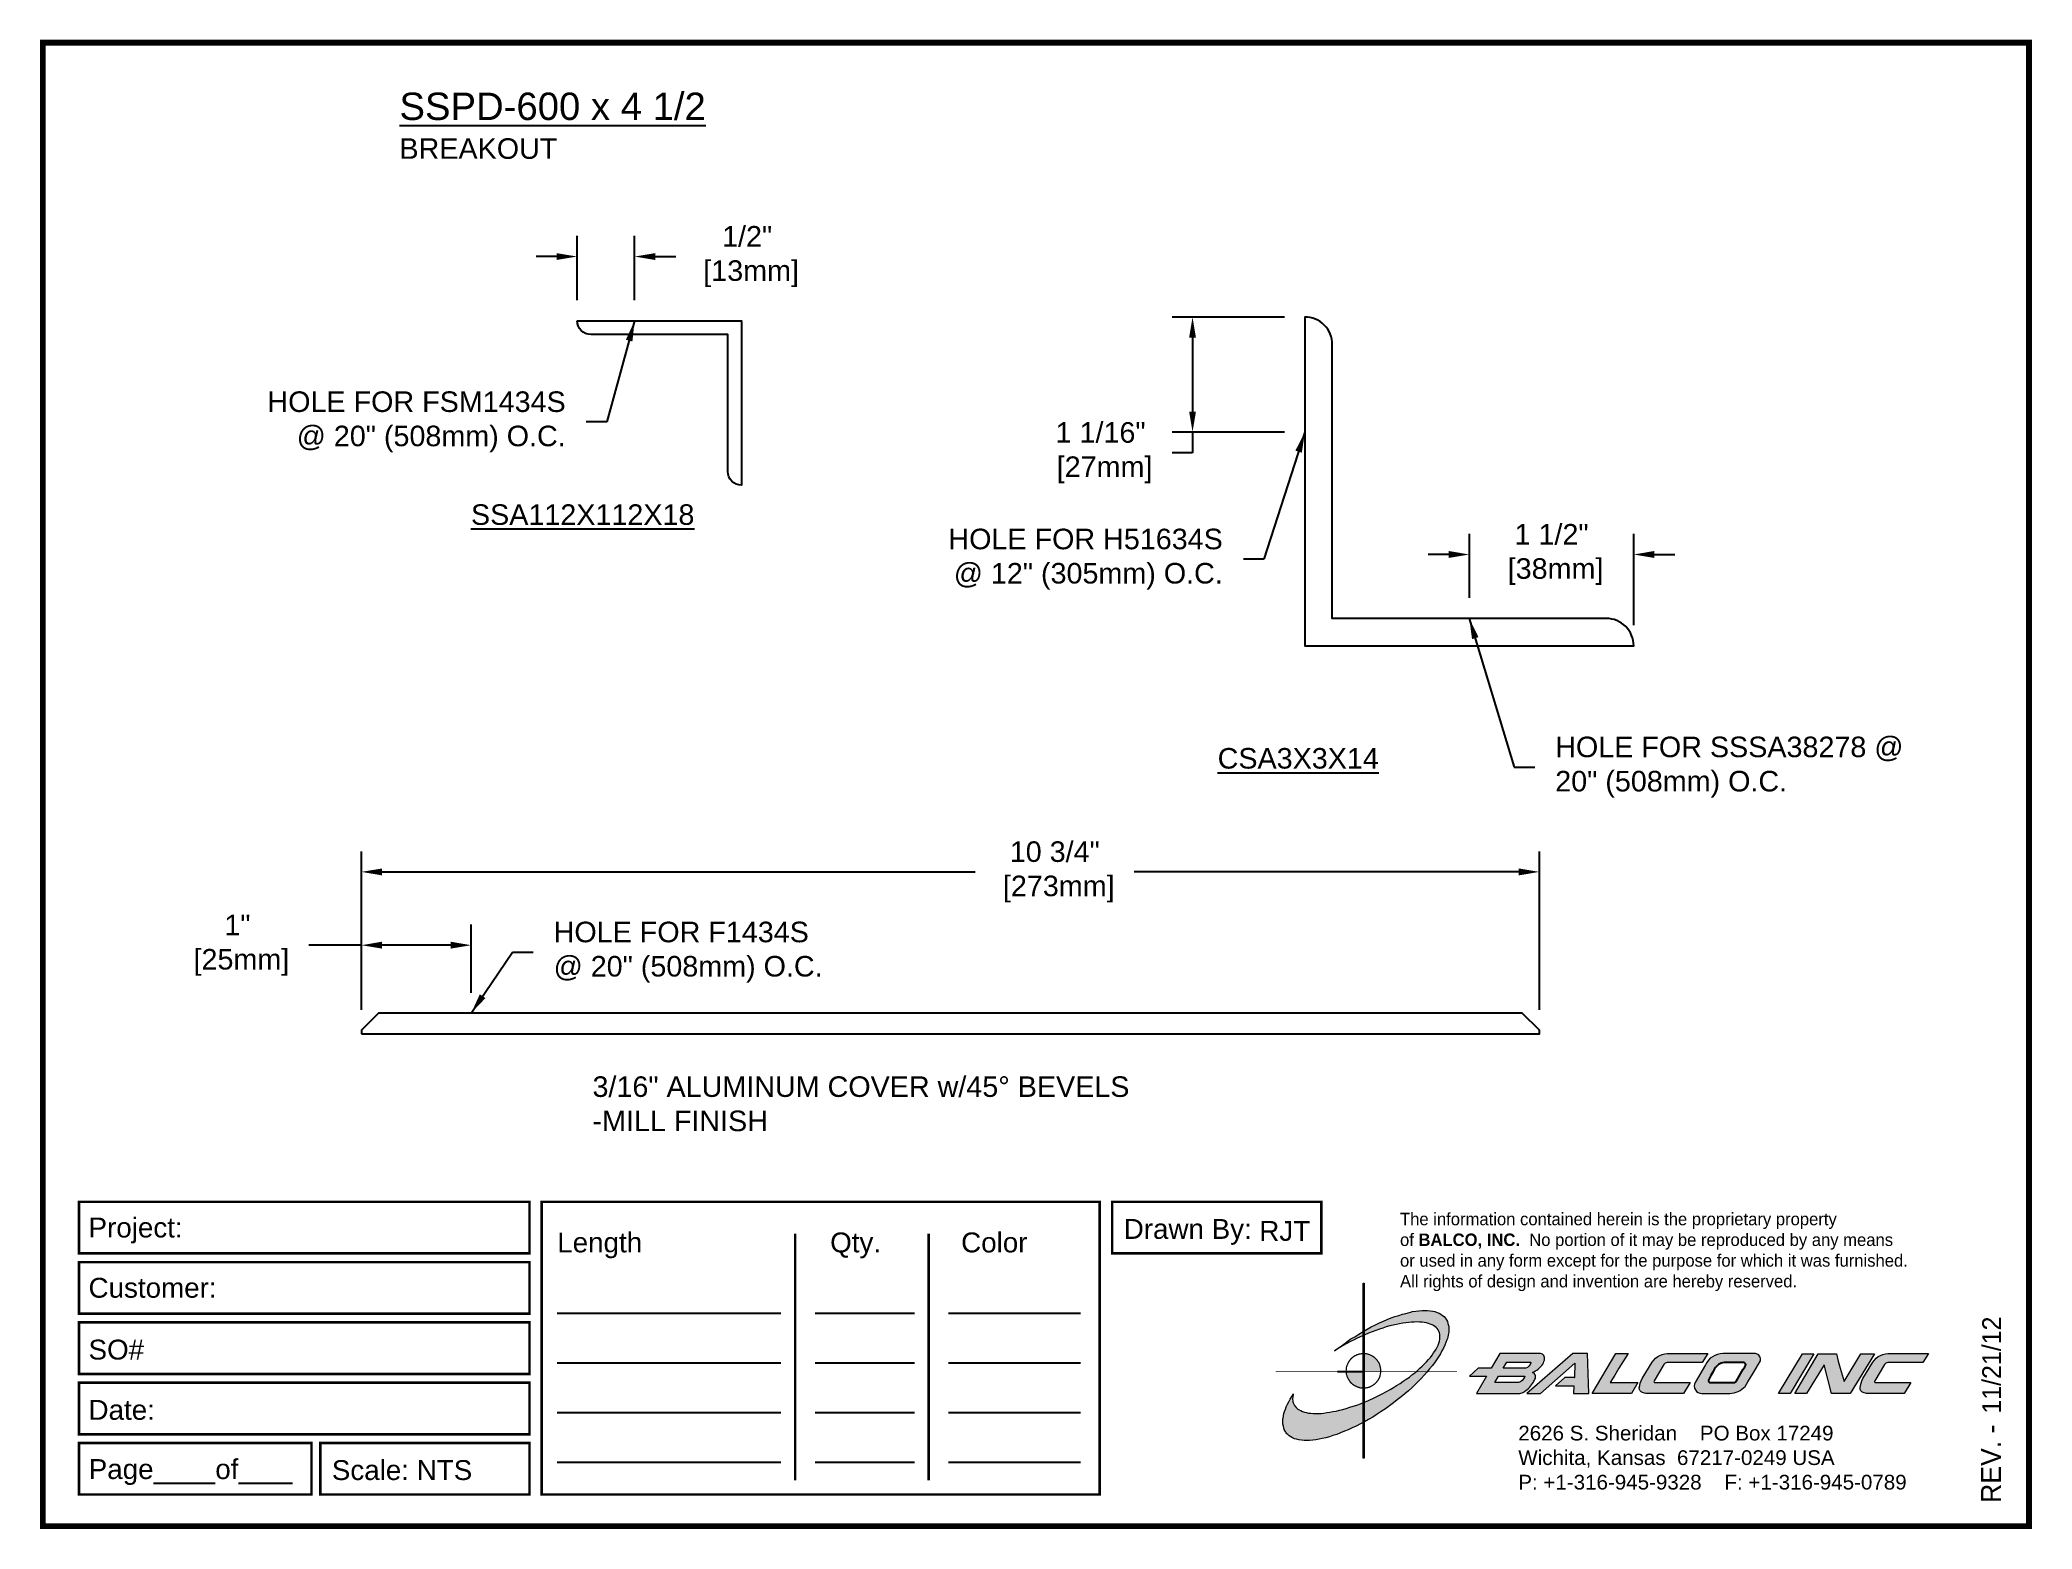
# Paper-space layout 'Breakout' of a CAD drawing. Header units: inches. Extents: x 0 to 10, y 0 to 7.5.
# The model-space entities are those that its viewports show. They can reach past a viewport. Long polylines and large blocks are cut down to what shows.
import ezdxf

# ---------------------------------------------------------------- set-up
doc = ezdxf.new("R2010")
doc.units = ezdxf.units.IN
doc.header["$MEASUREMENT"] = 0
for name, color, linetype in [('Border', 7, 'Continuous'), ('Dimensions', 3, 'Continuous'), ('Metals', 7, 'Continuous'), ('Text', 2, 'Continuous')]:
    doc.layers.add(name, color=color, linetype=linetype)
doc.styles.add('ARIAL', font='arial.ttf')
doc.styles.add('Copyright', font='ERASDEMI.TTF')
doc.dimstyles.new('Arial', dxfattribs={"dimscale": 1.5, "dimtxt": 0.125, "dimasz": 0.125, "dimexe": 0.125, "dimexo": 0.125, "dimgap": 0.125, "dimtad": 0, "dimtih": 1, "dimtoh": 1, "dimdec": 4, "dimzin": 0, "dimdsep": 46, "dimlunit": 4, "dimtxsty": 'ARIAL', "dimcen": 0.125, "dimadec": 0, "dimazin": 0, "dimtfac": 1, "dimtdec": 4, "dimtofl": 0, "dimtmove": 0, "dimatfit": 3, "dimfxl": 0, "dimfrac": 2, "dimtolj": 1, "dimtzin": 0, "dimarcsym": 0})

# ---------------------------------------------------------------- blocks, each defined once
blk = doc.blocks.new('ACADlogo')
h = blk.add_hatch(color=256)
h.paths.add_polyline_path([(-3.346, 1.223), (-3.351, 1.223), (-3.351, 0.979), (-3.346, 0.982)])
h.paths.add_polyline_path([(-3.346, 0.961), (-3.351, 0.959), (-3.351, 0.868), (-3.346, 0.868)])
h.paths.add_polyline_path([(-3.346, 0.777), (-3.351, 0.777), (-3.351, 0.699), (-3.351, 0.695), (-3.35, 0.695), (-3.346, 0.695)])
h.paths.add_polyline_path([(-3.346, 0.864), (-3.346, 0.868), (-3.35, 0.868), (-3.351, 0.868), (-3.351, 0.777), (-3.346, 0.777), (-3.346, 0.778), (-3.348, 0.778)])
h.paths.add_polyline_path([(-3.346, 0.524), (-3.351, 0.521), (-3.351, 0.342), (-3.346, 0.342)])
h.paths.add_polyline_path([(-3.346, 0.695), (-3.351, 0.695), (-3.351, 0.621), (-3.346, 0.623)])
h.paths.add_polyline_path([(-3.346, 0.623), (-3.351, 0.621), (-3.351, 0.521), (-3.346, 0.524)])
h.paths.add_polyline_path([(-3.346, 0.982), (-3.351, 0.979), (-3.351, 0.959), (-3.346, 0.961)])
h = blk.add_hatch(color=175)
h.paths.add_polyline_path([(-3.518, 0.573), (-3.534, 0.571), (-3.548, 0.569), (-3.562, 0.567), (-3.576, 0.567), (-3.589, 0.566), (-3.602, 0.567), (-3.614, 0.568), (-3.625, 0.569), (-3.636, 0.572), (-3.646, 0.574), (-3.656, 0.577), (-3.664, 0.581), (-3.673, 0.585), (-3.679, 0.589), (-3.685, 0.595), (-3.688, 0.598), (-3.691, 0.6), (-3.695, 0.607), (-3.699, 0.614), (-3.703, 0.621), (-3.704, 0.626), (-3.705, 0.631), (-3.706, 0.637), (-3.706, 0.642), (-3.705, 0.648), (-3.705, 0.653), (-3.703, 0.659), (-3.702, 0.665), (-3.71, 0.652), (-3.717, 0.639), (-3.725, 0.626), (-3.731, 0.613), (-3.737, 0.601), (-3.741, 0.589), (-3.746, 0.577), (-3.749, 0.566), (-3.751, 0.555), (-3.753, 0.544), (-3.754, 0.538), (-3.754, 0.533), (-3.755, 0.523), (-3.754, 0.513), (-3.753, 0.508), (-3.752, 0.503), (-3.75, 0.494), (-3.748, 0.486), (-3.743, 0.477), (-3.74, 0.473), (-3.738, 0.469), (-3.734, 0.465), (-3.73, 0.461), (-3.723, 0.455), (-3.715, 0.449), (-3.706, 0.445), (-3.695, 0.44), (-3.685, 0.437), (-3.674, 0.434), (-3.661, 0.432), (-3.648, 0.431), (-3.634, 0.431), (-3.62, 0.431), (-3.604, 0.433), (-3.588, 0.435), (-3.572, 0.438), (-3.556, 0.441), (-3.538, 0.445), (-3.52, 0.449), (-3.503, 0.456), (-3.483, 0.461), (-3.464, 0.469), (-3.445, 0.477), (-3.426, 0.485), (-3.406, 0.494), (-3.385, 0.503), (-3.364, 0.514), (-3.351, 0.521), (-3.351, 0.621), (-3.364, 0.616), (-3.382, 0.609), (-3.4, 0.603), (-3.418, 0.598), (-3.436, 0.592), (-3.453, 0.587), (-3.47, 0.583), (-3.486, 0.579), (-3.503, 0.576)])
h.paths.add_polyline_path([(-3.215, 0.687), (-3.251, 0.667), (-3.289, 0.649), (-3.327, 0.631), (-3.345, 0.623), (-3.346, 0.623), (-3.346, 0.524), (-3.343, 0.525), (-3.323, 0.537), (-3.302, 0.549), (-3.28, 0.563), (-3.259, 0.577), (-3.238, 0.59), (-3.218, 0.605), (-3.198, 0.62), (-3.179, 0.635), (-3.16, 0.65), (-3.141, 0.665), (-3.123, 0.681), (-3.106, 0.696), (-3.089, 0.712), (-3.074, 0.727), (-3.058, 0.743), (-3.043, 0.759), (-3.03, 0.775), (-3.028, 0.777), (-3.085, 0.777), (-3.091, 0.772), (-3.105, 0.761), (-3.118, 0.75), (-3.134, 0.739), (-3.149, 0.729), (-3.165, 0.718), (-3.182, 0.707), (-3.198, 0.697)])
h.paths.add_polyline_path([(-2.921, 1.009), (-2.922, 1.015), (-2.924, 1.02), (-2.926, 1.029), (-2.931, 1.038), (-2.934, 1.043), (-2.936, 1.047), (-2.94, 1.05), (-2.943, 1.054), (-2.951, 1.06), (-2.959, 1.066), (-2.968, 1.071), (-2.978, 1.075), (-2.989, 1.079), (-3, 1.081), (-3.013, 1.083), (-3.026, 1.084), (-3.04, 1.084), (-3.054, 1.084), (-3.07, 1.083), (-3.085, 1.081), (-3.102, 1.079), (-3.118, 1.075), (-3.136, 1.07), (-3.153, 1.066), (-3.171, 1.06), (-3.191, 1.054), (-3.21, 1.047), (-3.229, 1.039), (-3.248, 1.031), (-3.268, 1.022), (-3.289, 1.012), (-3.31, 1.002), (-3.33, 0.991), (-3.346, 0.982), (-3.346, 0.961), (-3.342, 0.962), (-3.323, 0.971), (-3.305, 0.978), (-3.287, 0.984), (-3.268, 0.991), (-3.251, 0.996), (-3.234, 1.002), (-3.216, 1.007), (-3.199, 1.011), (-3.182, 1.015), (-3.167, 1.018), (-3.15, 1.021), (-3.136, 1.023), (-3.121, 1.025), (-3.107, 1.026), (-3.093, 1.026), (-3.079, 1.027), (-3.067, 1.026), (-3.054, 1.026), (-3.043, 1.025), (-3.032, 1.022), (-3.022, 1.02), (-3.013, 1.016), (-3.004, 1.013), (-2.997, 1.009), (-2.989, 1.005), (-2.983, 0.999), (-2.98, 0.996), (-2.978, 0.994), (-2.973, 0.987), (-2.969, 0.981), (-2.967, 0.973), (-2.965, 0.965), (-2.964, 0.957), (-2.964, 0.949), (-2.964, 0.944), (-2.965, 0.94), (-2.967, 0.93), (-2.969, 0.921), (-2.973, 0.911), (-2.978, 0.901), (-2.983, 0.891), (-2.989, 0.881), (-2.996, 0.871), (-3.004, 0.86), (-3.012, 0.849), (-3.021, 0.838), (-3.032, 0.827), (-3.042, 0.816), (-3.053, 0.805), (-3.065, 0.794), (-3.077, 0.783), (-3.085, 0.777), (-3.028, 0.777), (-3.016, 0.791), (-3.004, 0.806), (-2.992, 0.822), (-2.981, 0.837), (-2.971, 0.852), (-2.962, 0.866), (-2.954, 0.882), (-2.946, 0.896), (-2.939, 0.91), (-2.934, 0.924), (-2.929, 0.938), (-2.926, 0.944), (-2.925, 0.951), (-2.922, 0.963), (-2.92, 0.975), (-2.92, 0.982), (-2.919, 0.987), (-2.92, 0.999), (-2.92, 1.005)])
h.paths.add_polyline_path([(-3.372, 0.966), (-3.393, 0.953), (-3.415, 0.94), (-3.435, 0.925), (-3.455, 0.911), (-3.475, 0.897), (-3.494, 0.882), (-3.468, 0.898), (-3.439, 0.915), (-3.41, 0.93), (-3.396, 0.938), (-3.38, 0.945), (-3.351, 0.959), (-3.351, 0.979)])
h = blk.add_hatch(color=256)
h.paths.add_polyline_path([(-3.268, 0.814), (-3.27, 0.819), (-3.273, 0.824), (-3.276, 0.828), (-3.279, 0.833), (-3.282, 0.837), (-3.286, 0.841), (-3.29, 0.845), (-3.294, 0.849), (-3.298, 0.852), (-3.303, 0.855), (-3.308, 0.858), (-3.313, 0.86), (-3.318, 0.863), (-3.323, 0.864), (-3.328, 0.866), (-3.334, 0.867), (-3.339, 0.868), (-3.345, 0.868), (-3.346, 0.868), (-3.346, 0.777), (-3.335, 0.777), (-3.262, 0.777), (-3.262, 0.781), (-3.262, 0.787), (-3.263, 0.792), (-3.264, 0.798), (-3.265, 0.803), (-3.266, 0.808)])
h.paths.add_polyline_path([(-3.351, 0.777), (-3.436, 0.777), (-3.435, 0.773), (-3.435, 0.768), (-3.434, 0.762), (-3.432, 0.757), (-3.431, 0.752), (-3.428, 0.747), (-3.426, 0.742), (-3.423, 0.737), (-3.42, 0.732), (-3.417, 0.728), (-3.414, 0.723), (-3.41, 0.719), (-3.406, 0.716), (-3.401, 0.712), (-3.397, 0.709), (-3.392, 0.706), (-3.387, 0.704), (-3.382, 0.701), (-3.377, 0.699), (-3.372, 0.698), (-3.367, 0.696), (-3.361, 0.695), (-3.356, 0.695), (-3.351, 0.695)])
h.paths.add_polyline_path([(-3.346, 0.868), (-3.35, 0.868), (-3.351, 0.868), (-3.351, 0.777), (-3.346, 0.777)])
h = blk.add_hatch(color=256)
h.paths.add_polyline_path([(-2.438, 0.844, 0.412988), (-2.461, 0.869), (-2.663, 0.869), (-2.707, 0.794), (-2.771, 0.794), (-2.815, 0.755), (-2.73, 0.755), (-2.781, 0.668), (-2.563, 0.668, 0.107996), (-2.538, 0.677, 0.108939), (-2.494, 0.724, 0.080345), (-2.483, 0.745, 0.419497), (-2.499, 0.773, 0.149928), (-2.447, 0.815, 0.134283)])
h.paths.add_polyline_path([(-2.507, 0.821, -0.209012), (-2.532, 0.794), (-2.538, 0.794), (-2.646, 0.794), (-2.627, 0.825), (-2.51, 0.825, -0.56619)], flags=16)
h.paths.add_polyline_path([(-2.538, 0.75, -0.241309), (-2.569, 0.722), (-2.688, 0.722), (-2.669, 0.755), (-2.541, 0.755, -0.56619)], flags=16)
for points in [[(-2.285, 0.819), (-2.287, 0.748), (-2.335, 0.748), (-2.383, 0.705), (-2.29, 0.705), (-2.292, 0.668), (-2.215, 0.668), (-2.221, 0.869), (-2.295, 0.869), (-2.527, 0.668), (-2.458, 0.668)], [(-2.018, 0.869), (-2.079, 0.869), (-2.198, 0.668), (-2, 0.668), (-1.968, 0.722), (-2.107, 0.722), (-2.085, 0.759), (-2.064, 0.794)], [(-1.617, 0.869), (-1.807, 0.869, 0.270182), (-1.896, 0.825), (-1.946, 0.742, 0.109019), (-1.961, 0.695, 0.340665), (-1.945, 0.672, 0.129907), (-1.923, 0.668), (-1.738, 0.668), (-1.706, 0.722), (-1.878, 0.722), (-1.882, 0.722, -0.601242), (-1.887, 0.731), (-1.838, 0.813, -0.253048), (-1.821, 0.823), (-1.645, 0.823)], [(-1.083, 0.867), (-1.14, 0.867), (-1.261, 0.667), (-1.26, 0.667), (-1.202, 0.667)], [(-0.96, 0.83), (-0.969, 0.867), (-1.061, 0.867), (-1.179, 0.667), (-1.12, 0.667), (-1.031, 0.812), (-0.995, 0.667), (-0.9, 0.667), (-0.778, 0.867), (-0.846, 0.867), (-0.931, 0.727), (-0.951, 0.795)], [(-0.507, 0.869), (-0.697, 0.869, 0.270182), (-0.786, 0.825), (-0.836, 0.742, 0.109019), (-0.85, 0.695, 0.340665), (-0.835, 0.672, 0.129907), (-0.812, 0.668), (-0.628, 0.668), (-0.595, 0.722), (-0.768, 0.722), (-0.772, 0.722, -0.601242), (-0.777, 0.731), (-0.728, 0.813, -0.253048), (-0.71, 0.823), (-0.534, 0.823)], [(-3.346, 0.623), (-3.351, 0.621), (-3.351, 0.521), (-3.346, 0.524)]]:
    blk.add_hatch(color=256).paths.add_polyline_path(points)
h = blk.add_hatch(color=256)
h.paths.add_polyline_path([(-1.377, 0.868), (-1.383, 0.868), (-1.383, 0.868), (-1.44, 0.868), (-1.492, 0.868), (-1.541, 0.868, 0.297712), (-1.628, 0.811), (-1.68, 0.723, 0.585116), (-1.646, 0.668), (-1.506, 0.668, 0.210586), (-1.429, 0.703), (-1.415, 0.726), (-1.389, 0.769), (-1.352, 0.831, 0.4352)])
h.paths.add_polyline_path([(-1.437, 0.823, -0.603783), (-1.428, 0.805), (-1.431, 0.801), (-1.434, 0.796), (-1.438, 0.789), (-1.474, 0.728, -0.229001), (-1.489, 0.722), (-1.494, 0.722), (-1.501, 0.722), (-1.597, 0.722), (-1.604, 0.722, -0.492401), (-1.613, 0.734), (-1.601, 0.757), (-1.591, 0.775), (-1.582, 0.791, -0.238368), (-1.535, 0.823)], flags=16)
for q in [(-3.48, 0.777), (-3.351, 0.642)]:
    blk.add_line((-3.351, 0.777), q)
at = {"color": 7, "lineweight": 0}
for points in [[(-3.351, 1.223), (-3.346, 1.223), (-3.346, 0.342), (-3.351, 0.342), (-3.351, 1.223)], [(-2.292, 0.668), (-2.215, 0.668), (-2.221, 0.869), (-2.295, 0.869), (-2.527, 0.668), (-2.458, 0.668), (-2.285, 0.819), (-2.287, 0.748), (-2.286, 0.748), (-2.335, 0.748), (-2.383, 0.705), (-2.29, 0.705), (-2.292, 0.668), (-2.292, 0.668)], [(-2.198, 0.668), (-2.079, 0.869), (-2.018, 0.869), (-2.064, 0.794), (-2.085, 0.759), (-2.107, 0.722), (-1.968, 0.722), (-2, 0.668), (-2.198, 0.668), (-2.198, 0.668)], [(-1.383, 0.868), (-1.383, 0.868)], [(-1.261, 0.667), (-1.14, 0.867), (-1.083, 0.867), (-1.202, 0.667), (-1.26, 0.667), (-1.261, 0.667), (-1.261, 0.667)], [(-0.9, 0.667), (-0.995, 0.667), (-1.031, 0.812), (-1.12, 0.667), (-1.179, 0.667), (-1.061, 0.867), (-0.969, 0.867), (-0.96, 0.83), (-0.951, 0.795), (-0.931, 0.727), (-0.846, 0.867), (-0.778, 0.867), (-0.9, 0.667), (-0.9, 0.667)]]:
    blk.add_lwpolyline(points, dxfattribs=at)
at = {"color": 175, "lineweight": 0}
blk.add_lwpolyline([(-2.926, 1.029), (-2.924, 1.02), (-2.922, 1.015), (-2.921, 1.009), (-2.92, 1.005), (-2.92, 0.999), (-2.919, 0.987), (-2.92, 0.982), (-2.92, 0.975), (-2.922, 0.963), (-2.925, 0.951), (-2.926, 0.944), (-2.929, 0.938), (-2.934, 0.924), (-2.939, 0.91), (-2.946, 0.896), (-2.954, 0.882), (-2.962, 0.866), (-2.971, 0.852), (-2.981, 0.837), (-2.992, 0.822), (-3.004, 0.806), (-3.016, 0.791), (-3.03, 0.775), (-3.043, 0.759), (-3.058, 0.743), (-3.074, 0.727), (-3.089, 0.712), (-3.106, 0.696), (-3.123, 0.681), (-3.141, 0.665), (-3.16, 0.65), (-3.179, 0.635), (-3.198, 0.62), (-3.218, 0.605), (-3.238, 0.59), (-3.259, 0.577), (-3.28, 0.563), (-3.302, 0.549), (-3.323, 0.537), (-3.343, 0.525), (-3.364, 0.514), (-3.385, 0.503), (-3.406, 0.494), (-3.426, 0.485), (-3.445, 0.477), (-3.464, 0.469), (-3.483, 0.461), (-3.503, 0.456), (-3.52, 0.449), (-3.538, 0.445), (-3.556, 0.441), (-3.572, 0.438), (-3.588, 0.435), (-3.604, 0.433), (-3.62, 0.431), (-3.634, 0.431), (-3.648, 0.431), (-3.661, 0.432), (-3.674, 0.434), (-3.685, 0.437), (-3.695, 0.44), (-3.706, 0.445), (-3.715, 0.449), (-3.723, 0.455), (-3.73, 0.461), (-3.734, 0.465), (-3.738, 0.469), (-3.74, 0.473), (-3.743, 0.477), (-3.748, 0.486), (-3.75, 0.494), (-3.752, 0.503), (-3.753, 0.508), (-3.754, 0.513), (-3.755, 0.523), (-3.754, 0.533), (-3.754, 0.538), (-3.753, 0.544), (-3.751, 0.555), (-3.749, 0.566), (-3.746, 0.577), (-3.741, 0.589), (-3.737, 0.601), (-3.731, 0.613), (-3.725, 0.626), (-3.717, 0.639), (-3.71, 0.652), (-3.702, 0.665), (-3.703, 0.659), (-3.705, 0.653), (-3.705, 0.648), (-3.706, 0.642), (-3.706, 0.637), (-3.705, 0.631), (-3.704, 0.626), (-3.703, 0.621), (-3.699, 0.614), (-3.695, 0.607), (-3.691, 0.6), (-3.688, 0.598), (-3.685, 0.595), (-3.679, 0.589), (-3.673, 0.585), (-3.664, 0.581), (-3.656, 0.577), (-3.646, 0.574), (-3.636, 0.572), (-3.625, 0.569), (-3.614, 0.568), (-3.602, 0.567), (-3.589, 0.566), (-3.576, 0.567), (-3.562, 0.567), (-3.548, 0.569), (-3.534, 0.571), (-3.518, 0.573), (-3.503, 0.576), (-3.486, 0.579), (-3.47, 0.583), (-3.453, 0.587), (-3.436, 0.592), (-3.418, 0.598), (-3.4, 0.603), (-3.382, 0.609), (-3.364, 0.616), (-3.345, 0.623), (-3.327, 0.631), (-3.289, 0.649), (-3.251, 0.667), (-3.215, 0.687), (-3.198, 0.697), (-3.182, 0.707), (-3.165, 0.718), (-3.149, 0.729), (-3.134, 0.739), (-3.118, 0.75), (-3.105, 0.761), (-3.091, 0.772), (-3.077, 0.783), (-3.065, 0.794), (-3.053, 0.805), (-3.042, 0.816), (-3.032, 0.827), (-3.021, 0.838), (-3.012, 0.849), (-3.004, 0.86), (-2.996, 0.871), (-2.989, 0.881), (-2.983, 0.891), (-2.978, 0.901), (-2.973, 0.911), (-2.969, 0.921), (-2.967, 0.93), (-2.965, 0.94), (-2.964, 0.944), (-2.964, 0.949), (-2.964, 0.957), (-2.965, 0.965), (-2.967, 0.973), (-2.969, 0.981), (-2.973, 0.987), (-2.978, 0.994), (-2.98, 0.996), (-2.983, 0.999), (-2.989, 1.005), (-2.997, 1.009), (-3.004, 1.013), (-3.013, 1.016), (-3.022, 1.02), (-3.032, 1.022), (-3.043, 1.025), (-3.054, 1.026), (-3.067, 1.026), (-3.079, 1.027), (-3.093, 1.026), (-3.107, 1.026), (-3.121, 1.025), (-3.136, 1.023), (-3.15, 1.021), (-3.167, 1.018), (-3.182, 1.015), (-3.199, 1.011), (-3.216, 1.007), (-3.234, 1.002), (-3.251, 0.996), (-3.268, 0.991), (-3.287, 0.984), (-3.305, 0.978), (-3.323, 0.971), (-3.342, 0.962), (-3.38, 0.945), (-3.396, 0.938), (-3.41, 0.93), (-3.439, 0.915), (-3.468, 0.898), (-3.494, 0.882), (-3.475, 0.897), (-3.455, 0.911), (-3.435, 0.925), (-3.415, 0.94), (-3.393, 0.953), (-3.372, 0.966), (-3.351, 0.979), (-3.33, 0.991), (-3.31, 1.002), (-3.289, 1.012), (-3.268, 1.022), (-3.248, 1.031), (-3.229, 1.039), (-3.21, 1.047), (-3.191, 1.054), (-3.171, 1.06), (-3.153, 1.066), (-3.136, 1.07), (-3.118, 1.075), (-3.102, 1.079), (-3.085, 1.081), (-3.07, 1.083), (-3.054, 1.084), (-3.04, 1.084), (-3.026, 1.084), (-3.013, 1.083), (-3, 1.081), (-2.989, 1.079), (-2.978, 1.075), (-2.968, 1.071), (-2.959, 1.066), (-2.951, 1.06), (-2.943, 1.054), (-2.94, 1.05), (-2.936, 1.047), (-2.934, 1.043), (-2.931, 1.038), (-2.926, 1.029), (-2.926, 1.029)], dxfattribs=at)
at = {"color": 7, "lineweight": 0, "const_width": 0.0064}
blk.add_lwpolyline([(-3.262, 0.781), (-3.262, 0.787), (-3.263, 0.792), (-3.264, 0.798), (-3.265, 0.803), (-3.266, 0.808), (-3.268, 0.814), (-3.27, 0.819), (-3.273, 0.824), (-3.276, 0.828), (-3.279, 0.833), (-3.282, 0.837), (-3.286, 0.841), (-3.29, 0.845), (-3.294, 0.849), (-3.298, 0.852), (-3.303, 0.855), (-3.308, 0.858), (-3.313, 0.86), (-3.318, 0.863), (-3.323, 0.864), (-3.328, 0.866), (-3.334, 0.867), (-3.339, 0.868), (-3.345, 0.868), (-3.35, 0.868), (-3.356, 0.868), (-3.361, 0.867), (-3.367, 0.866), (-3.372, 0.865), (-3.377, 0.863), (-3.382, 0.862), (-3.387, 0.859), (-3.392, 0.857), (-3.397, 0.854), (-3.401, 0.851), (-3.406, 0.847), (-3.41, 0.843), (-3.414, 0.839), (-3.417, 0.835), (-3.42, 0.831), (-3.423, 0.826), (-3.426, 0.821), (-3.428, 0.816), (-3.431, 0.811), (-3.432, 0.806), (-3.434, 0.801), (-3.435, 0.795), (-3.435, 0.79), (-3.436, 0.784), (-3.436, 0.779), (-3.435, 0.773), (-3.435, 0.768), (-3.434, 0.762), (-3.432, 0.757), (-3.431, 0.752), (-3.428, 0.747), (-3.426, 0.742), (-3.423, 0.737), (-3.42, 0.732), (-3.417, 0.728), (-3.414, 0.723), (-3.41, 0.719), (-3.406, 0.716), (-3.401, 0.712), (-3.397, 0.709), (-3.392, 0.706), (-3.387, 0.704), (-3.382, 0.701), (-3.377, 0.699), (-3.372, 0.698), (-3.367, 0.696), (-3.361, 0.695), (-3.356, 0.695), (-3.35, 0.695), (-3.345, 0.695), (-3.339, 0.695), (-3.334, 0.696), (-3.328, 0.697), (-3.323, 0.698), (-3.318, 0.7), (-3.313, 0.702), (-3.308, 0.705), (-3.303, 0.708), (-3.298, 0.711), (-3.294, 0.714), (-3.29, 0.718), (-3.286, 0.721), (-3.282, 0.726), (-3.279, 0.73), (-3.276, 0.734), (-3.273, 0.739), (-3.27, 0.744), (-3.268, 0.749), (-3.266, 0.754), (-3.265, 0.76), (-3.264, 0.765), (-3.263, 0.77), (-3.262, 0.776), (-3.262, 0.781)], dxfattribs=at)
at = {"color": 7, "lineweight": 0}
for points in [[(-2.447, 0.815, 0.130368), (-2.438, 0.843, 0.448367), (-2.463, 0.869), (-2.663, 0.869), (-2.707, 0.794), (-2.771, 0.794), (-2.815, 0.755), (-2.73, 0.755), (-2.781, 0.668), (-2.563, 0.668, 0.107996), (-2.538, 0.677, 0.108939), (-2.494, 0.724, 0.077395), (-2.484, 0.744, 0.430878), (-2.499, 0.773, 0.149928)], [(-2.507, 0.821, -0.209012), (-2.532, 0.794), (-2.538, 0.794), (-2.646, 0.794), (-2.627, 0.825), (-2.512, 0.825), (-2.509, 0.825, -0.531288)], [(-1.838, 0.813), (-1.887, 0.731, 0.587385), (-1.882, 0.722), (-1.878, 0.722), (-1.706, 0.722), (-1.738, 0.668), (-1.923, 0.668, -0.129907), (-1.945, 0.672, -0.349839), (-1.961, 0.696, -0.107341), (-1.946, 0.742), (-1.896, 0.825, -0.270182), (-1.807, 0.869), (-1.617, 0.869), (-1.645, 0.823), (-1.821, 0.823, 0.252436)], [(-1.68, 0.723, 0.585116), (-1.646, 0.668), (-1.506, 0.668, 0.210586), (-1.429, 0.703), (-1.415, 0.726), (-1.389, 0.769), (-1.352, 0.831, 0.4352), (-1.377, 0.868), (-1.383, 0.868), (-1.383, 0.868), (-1.44, 0.868), (-1.492, 0.868), (-1.541, 0.868, 0.297712), (-1.628, 0.811)], [(-0.728, 0.813), (-0.777, 0.731, 0.587385), (-0.772, 0.722), (-0.768, 0.722), (-0.595, 0.722), (-0.628, 0.668), (-0.812, 0.668, -0.129907), (-0.835, 0.672, -0.349839), (-0.85, 0.696, -0.107341), (-0.836, 0.742), (-0.786, 0.825, -0.270182), (-0.697, 0.869), (-0.507, 0.869), (-0.534, 0.823), (-0.71, 0.823, 0.252436)], [(-2.569, 0.722), (-2.688, 0.722), (-2.669, 0.755), (-2.543, 0.755), (-2.54, 0.755, -0.531288), (-2.538, 0.75, -0.241309)]]:
    blk.add_lwpolyline(points, format="xyb", close=True, dxfattribs=at)
blk.add_lwpolyline([(-1.437, 0.823), (-1.535, 0.823, 0.238368), (-1.582, 0.791), (-1.591, 0.775), (-1.601, 0.757), (-1.613, 0.734, 0.490298), (-1.604, 0.722), (-1.597, 0.722), (-1.501, 0.722), (-1.494, 0.722), (-1.489, 0.722, 0.229001), (-1.474, 0.728), (-1.438, 0.789), (-1.434, 0.796), (-1.431, 0.801), (-1.428, 0.805, 0.603783)], format="xyb", close=True)
blk.add_lwpolyline([(-2.879, 0.777, 0.00455, 0.00455, 0), (-3.791, 0.777, 0.00183, 0.00183, 0), (-3.791, 0.777, 0.00183, 0.00183, 0)], format="xyseb", dxfattribs=at)
blk = doc.blocks.new('Quantity Data')
at = {"layer": 'Border', "color": 253}
for p, q in [((2.755, 1.254), (3.881, 1.254)), ((4.054, 1.254), (4.553, 1.254)), ((4.725, 1.254), (5.389, 1.254)), ((2.755, 1.004), (3.881, 1.004)), ((4.054, 1.004), (4.553, 1.004)), ((4.725, 1.004), (5.389, 1.004)), ((2.755, 0.754), (3.881, 0.754)), ((4.054, 0.754), (4.553, 0.754)), ((4.725, 0.754), (5.389, 0.754)), ((2.755, 0.504), (3.881, 0.504)), ((4.054, 0.504), (4.553, 0.504)), ((4.725, 0.504), (5.389, 0.504))]:
    blk.add_line(p, q, dxfattribs=at)
at = {"layer": 'Border', "const_width": 0.0125}
blk.add_lwpolyline([(5.485, 0.341), (2.678, 0.341), (2.678, 1.813), (5.485, 1.813)], close=True, dxfattribs=at)
for points in [[(3.953, 1.653), (3.953, 0.412)], [(4.625, 1.653), (4.625, 0.412)]]:
    blk.add_lwpolyline(points, dxfattribs=at)
at = {"layer": 'Border', "style": 'ARIAL'}
for s, p in [('Length', (2.756, 1.559)), ('Qty.', (4.129, 1.559)), ('Color', (4.788, 1.559))]:
    blk.add_text(s, height=0.1, dxfattribs=at).set_placement(p)
blk = doc.blocks.new('Drawn By')
at = {"layer": 'Border', "const_width": 0.0125}
blk.add_lwpolyline([(5.38, 1.813), (6.432, 1.813), (6.432, 1.554), (5.38, 1.554)], close=True, dxfattribs=at)
at = {"layer": 'Border', "style": 'ARIAL'}
blk.add_text('Drawn By: ', height=0.1, dxfattribs=at).set_placement((5.438, 1.627))
blk.add_attdef('XXX', (6.12, 1.617), '', height=0.1, dxfattribs=at)
blk = doc.blocks.new('Project Info')
at = {"layer": 'Border', "const_width": 0.0125}
for points in [[(0.182, 1.813), (2.448, 1.813), (2.448, 1.554), (0.182, 1.554)], [(0.182, 1.51), (2.448, 1.51), (2.448, 1.251), (0.182, 1.251)], [(0.182, 1.207), (2.448, 1.207), (2.448, 0.947), (0.182, 0.947)], [(0.182, 0.904), (2.448, 0.904), (2.448, 0.644), (0.182, 0.644)], [(0.182, 0.6), (1.352, 0.6), (1.352, 0.341), (0.182, 0.341)], [(1.396, 0.6), (2.448, 0.6), (2.448, 0.341), (1.396, 0.341)]]:
    blk.add_lwpolyline(points, close=True, dxfattribs=at)
at = {"layer": 'Border', "style": 'ARIAL'}
for s, p in [('Project:', (0.23, 1.634)), ('Customer:', (0.23, 1.331)), ('SO#', (0.23, 1.02)), ('Date:', (0.23, 0.717)), ('Page%%u        %%uof%%u       ', (0.231, 0.419)), ('Scale: NTS', (1.454, 0.414))]:
    blk.add_text(s, height=0.1, dxfattribs=at).set_placement(p)
blk = doc.blocks.new('REV')
at = {"style": 'Copyright'}
blk.add_text('REV. -', height=0.1, rotation=90, dxfattribs=at).set_placement((-0.142, 0.117))
at = {"style": 'Copyright', "flags": 4}
blk.add_attdef('REVISIONDATE', (-0.142, 0.566), '', height=0.0938, rotation=90, dxfattribs=at)
blk = doc.blocks.new('SSA112X112X18')
blk.add_lwpolyline([(0, 0), (-1.5, 0), (-1.5, -1.5, 0.414214), (-1.375, -1.375), (-1.375, -0.125), (-0.125, -0.125, 0.414214)], format="xyb", close=True)
blk = doc.blocks.new('*D20')
at = {"layer": 'Defpoints', "color": 0}
for p in [(40.877, -1.487), (40.877, -2.071), (42.377, -2.321)]:
    blk.add_point(p, dxfattribs=at)
at = {"layer": 'Dimensions', "color": 0, "lineweight": -2}
for p, q in [((40.877, -1.883), (40.877, -1.299)), ((42.377, -2.133), (42.377, -1.299)), ((40.689, -1.487), (40.502, -1.487)), ((42.564, -1.487), (42.752, -1.487))]:
    blk.add_line(p, q, dxfattribs=at)
at = {"layer": 'Dimensions', "color": 0}
for points in [[(40.689, -1.455), (40.689, -1.518), (40.877, -1.487)], [(42.564, -1.455), (42.564, -1.518), (42.377, -1.487)]]:
    blk.add_solid(points, dxfattribs=at)
at = {"layer": 'Dimensions', "color": 0, "insert": (41.627, -1.487), "char_height": 0.1875, "attachment_point": 5, "style": 'ARIAL'}
blk.add_mtext('\\A1;1 1/2"\\P [38mm]', dxfattribs=at)
blk = doc.blocks.new('*D21')
at = {"layer": 'Defpoints', "color": 0}
for p in [(38.351, 0.679), (39.377, 0.679), (39.377, -0.37)]:
    blk.add_point(p, dxfattribs=at)
at = {"layer": 'Dimensions', "color": 0, "lineweight": -2}
for p, q in [((39.189, 0.679), (38.164, 0.679)), ((38.351, 0.492), (38.351, -0.183)), ((39.189, -0.37), (38.164, -0.37)), ((38.351, -0.37), (38.351, -0.558)), ((38.351, -0.558), (38.164, -0.558))]:
    blk.add_line(p, q, dxfattribs=at)
at = {"layer": 'Dimensions', "color": 0}
for points in [[(38.32, 0.492), (38.382, 0.492), (38.351, 0.679)], [(38.32, -0.183), (38.382, -0.183), (38.351, -0.37)]]:
    blk.add_solid(points, dxfattribs=at)
at = {"layer": 'Dimensions', "color": 0, "insert": (37.512, -0.558), "char_height": 0.1875, "attachment_point": 5, "style": 'ARIAL'}
blk.add_mtext('\\A1;1 1/16"\\P [27mm]', dxfattribs=at)
blk = doc.blocks.new('*D22')
at = {"layer": 'Defpoints', "color": 0}
for p in [(33.26, 1.231), (32.736, 0.645), (33.26, 0.645)]:
    blk.add_point(p, dxfattribs=at)
at = {"layer": 'Dimensions', "color": 0, "lineweight": -2}
for p, q in [((32.736, 0.833), (32.736, 1.419)), ((33.26, 0.833), (33.26, 1.419)), ((32.549, 1.231), (32.361, 1.231)), ((33.448, 1.231), (33.635, 1.231))]:
    blk.add_line(p, q, dxfattribs=at)
at = {"layer": 'Dimensions', "color": 0}
for points in [[(32.549, 1.262), (32.549, 1.2), (32.736, 1.231)], [(33.448, 1.262), (33.448, 1.2), (33.26, 1.231)]]:
    blk.add_solid(points, dxfattribs=at)
at = {"layer": 'Dimensions', "color": 0, "insert": (34.287, 1.231), "char_height": 0.1875, "attachment_point": 5, "style": 'ARIAL'}
blk.add_mtext('\\A1;1/2"\\P [13mm]', dxfattribs=at)
blk = doc.blocks.new('CSA3X3X14')
at = {"layer": 'Metals'}
blk.add_lwpolyline([(0.25, 2.75, 0.414214), (0, 3), (0, 0), (3, 0, 0.414214), (2.75, 0.25), (0.25, 0.25)], format="xyb", close=True, dxfattribs=at)
blk = doc.blocks.new('*D28')
at = {"layer": 'Defpoints', "color": 0}
for p in [(41.516, -4.382), (30.768, -5.827), (41.516, -5.827)]:
    blk.add_point(p, dxfattribs=at)
at = {"layer": 'Dimensions', "color": 0, "lineweight": -2}
for p, q in [((30.768, -5.64), (30.768, -4.195)), ((41.516, -5.64), (41.516, -4.195)), ((30.956, -4.382), (36.369, -4.382)), ((41.328, -4.382), (37.819, -4.382))]:
    blk.add_line(p, q, dxfattribs=at)
at = {"layer": 'Dimensions', "color": 0}
for points in [[(30.956, -4.351), (30.956, -4.414), (30.768, -4.382)], [(41.328, -4.351), (41.328, -4.414), (41.516, -4.382)]]:
    blk.add_solid(points, dxfattribs=at)
at = {"layer": 'Dimensions', "color": 0, "insert": (37.094, -4.382), "char_height": 0.1875, "attachment_point": 5, "style": 'ARIAL'}
blk.add_mtext('\\A1;10 3/4"\\P [273mm]', dxfattribs=at)
blk = doc.blocks.new('*D29')
at = {"layer": 'Defpoints', "color": 0}
for p in [(31.768, -5.051), (31.768, -5.671), (30.768, -5.827)]:
    blk.add_point(p, dxfattribs=at)
at = {"layer": 'Dimensions', "color": 0, "lineweight": -2}
for p, q in [((30.768, -5.64), (30.768, -4.863)), ((31.768, -5.484), (31.768, -4.863)), ((30.768, -5.051), (30.288, -5.051)), ((31.581, -5.051), (30.956, -5.051))]:
    blk.add_line(p, q, dxfattribs=at)
at = {"layer": 'Dimensions', "color": 0}
for points in [[(30.956, -5.019), (30.956, -5.082), (30.768, -5.051)], [(31.581, -5.019), (31.581, -5.082), (31.768, -5.051)]]:
    blk.add_solid(points, dxfattribs=at)
at = {"layer": 'Dimensions', "color": 0, "insert": (29.636, -5.051), "char_height": 0.1875, "attachment_point": 5, "style": 'ARIAL'}
blk.add_mtext('\\A1;1"\\P [25mm]', dxfattribs=at)

msp = doc.modelspace()

# ---------------------------------------------------------------- linework, layer by layer
msp.add_lwpolyline([(30.76819, -5.85854), (41.51569, -5.85854), (41.51569, -5.82729), (41.35944, -5.67104), (30.92444, -5.67104), (30.76819, -5.82729)], close=True)

# ---------------------------------------------------------------- block references
at = {"layer": 'Metals', "xscale": -1}
msp.add_blockref('SSA112X112X18', (32.73602, 0.64532), dxfattribs=at)
at = {"layer": 'Metals'}
msp.add_blockref('CSA3X3X14', (39.37652, -2.32052), dxfattribs=at)

# ---------------------------------------------------------------- texts
at = {"layer": 'Text', "style": 'ARIAL'}
for s, insert, char_height, width, attachment_point in [('{\\LSSPD-600 x 4 1/2\\P\\H0.75x;\\lBREAKOUT}', (31.11459, 2.72667), 0.25, 4.7396332, 1), ('HOLE FOR FSM1434S \\P@ 20" (508mm) O.C.', (32.63173, -0.27741), 0.1875, 3.9506446, 6), ('{\\LSSA112X112X18}', (33.80591, -1.12423), 0.1875, 2.2451472, 6), ('HOLE FOR H51634S \\P@ 12" (305mm) O.C.', (38.62714, -1.52981), 0.1875, 4.2482114, 6), ('\\A1;{\\LCSA3X3X14}', (38.58016, -3.34739), 0.1875, 2.4899842, 4), ('HOLE FOR SSSA38278 @\\P20" (508mm) O.C.', (41.66028, -3.42649), 0.1875, 3.6647516, 4), ('HOLE FOR F1434S\\P@ 20" (508mm) O.C.', (32.52128, -5.11471), 0.1875, 3.9506446, 4), ('3/16" ALUMINUM COVER w/45%%D BEVELS\\P-MILL FINISH', (32.87601, -6.49857), 0.1875, 7.9297767, 4)]:
    msp.add_mtext(s, dxfattribs=dict(at, insert=insert, char_height=char_height, width=width, attachment_point=attachment_point))

# ---------------------------------------------------------------- dimensions: what is measured, and where the dimension line sits
at = {"layer": 'Dimensions'}
for base, p1, p2, picture, middle in [((33.26026, 1.23119), (32.73602, 0.64532), (33.26026, 0.64532), '*D22', (34.28729, 1.23119)), ((40.87652, -1.48675), (42.37652, -2.32052), (40.87652, -2.07052), '*D20', (41.62652, -1.48675)), ((41.51569, -4.38231), (30.76819, -5.82729), (41.51569, -5.82729), '*D28', (37.09372, -4.38231)), ((31.76819, -5.05064), (30.76819, -5.82729), (31.76819, -5.67104), '*D29', (29.63616, -5.05064))]:
    dim = msp.add_linear_dim(base=base, p1=p1, p2=p2, dimstyle='Arial', override={"dimpost": '\\X'}, dxfattribs=at)
    dim.commit()
    dim.dimension.update_dxf_attribs({"geometry": picture, "text_midpoint": middle, "dimtype": 160})
dim = msp.add_linear_dim(base=(38.35122, 0.67948), p1=(39.37652, -0.37019), p2=(39.37652, 0.67948), angle=90, dimstyle='Arial', override={"dimpost": '\\X'}, dxfattribs=at)
dim.commit()
dim.dimension.update_dxf_attribs({"geometry": '*D21', "text_midpoint": (37.51169, -0.55769), "dimtype": 160})

# ---------------------------------------------------------------- leaders
at = {"layer": 'Text', "annotation_type": 0, "has_hookline": 1}
for points, hookline_direction, text_width in [([(33.26026, 0.64532), (33.00673, -0.27741), (32.81923, -0.27741)], 1, 2.68741), ([(39.37652, -0.37019), (39.00214, -1.52981), (38.81464, -1.52981)], 1, 2.46935), ([(40.87652, -2.07052), (41.28528, -3.42649), (41.47278, -3.42649)], 0, 3.14721), ([(31.76819, -5.67104), (32.14628, -5.11471), (32.33378, -5.11471)], 0, 2.41793)]:
    msp.add_leader(points, dimstyle='Arial', override={"dimgap": 0.125, "dimtad": 0}, dxfattribs=dict(at, hookline_direction=hookline_direction, text_width=text_width))

psp = doc.layouts.new('Breakout')

# ---------------------------------------------------------------- linework, layer by layer
at = {"layer": 'Border', "const_width": 0.03}
psp.add_lwpolyline([(0.015, 7.476), (10.008, 7.476), (10.008, 0.015), (0.015, 0.015)], close=True, dxfattribs=at)

# ---------------------------------------------------------------- block references
for name, p in [('Project Info', (0.015, -0.167)), ('Quantity Data', (-0.153, -0.167))]:
    psp.add_blockref(name, p)
psp.add_blockref('Drawn By', (0.015, -0.167)).add_auto_attribs({'XXX': 'RJT'})
at = {"layer": 'Border'}
psp.add_blockref('ACADlogo', (10.008, 0.015), dxfattribs=at)
at = {"layer": 'Text'}
psp.add_blockref('REV', (10.008, 0.015), dxfattribs=at).add_auto_attribs({'REVISIONDATE': '11/21/12'})

# ---------------------------------------------------------------- texts
at = {"insert": (6.843, 1.591), "char_height": 0.0625, "width": 50.295, "attachment_point": 1, "style": 'Copyright'}
psp.add_mtext('The information contained herein is the proprietary property\\Pof {\\fEras Bold ITC|b0|i0|c0|p34;BALCO, INC.}  No portion of it may be reproduced by any means\\Por used in any form except for the purpose for which it was furnished.\\PAll rights of design and invention are hereby reserved.', dxfattribs=at)
at = {"layer": 'Border', "insert": (7.438, 0.52), "char_height": 0.074, "width": 2.3438, "attachment_point": 1, "style": 'ARIAL'}
psp.add_mtext('2626 S. Sheridan    PO Box 17249\\PWichita, Kansas  67217-0249 USA \\PP: +1-316-945-9328    F: +1-316-945-0789', dxfattribs=at)

# ---------------------------------------------------------------- viewports
at = {"layer": 'Border'}
psp.add_viewport(center=(5.012, 3.745), size=(9.993, 7.46055), view_center_point=(36.92334, -3.58555), view_height=13.5307447, dxfattribs=at)

doc.saveas('drawing.dxf')
